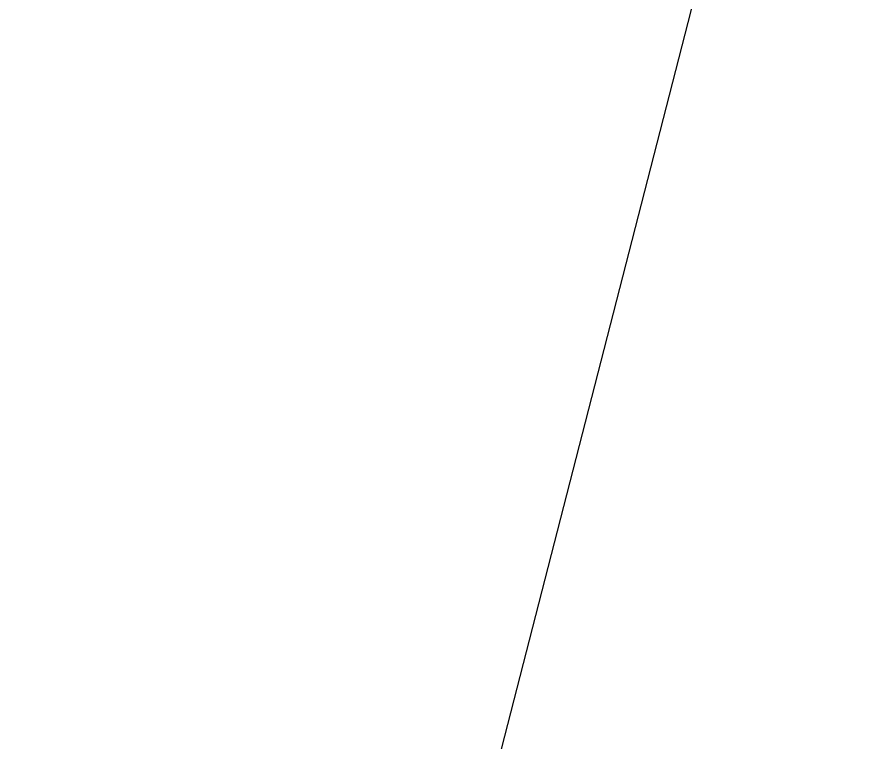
# Model space of a CAD drawing. Header units: metres. Extents: x -1560950 to -1560484, y 42726 to 42890.
# Drawn here: x -1560564.658316 to -1560564.657692, y 42839.333148 to 42839.333681 of the extents above; entities that cross this region are included whole.
import ezdxf

# ---------------------------------------------------------------- set-up
doc = ezdxf.new("R2010")
doc.units = ezdxf.units.M
doc.header["$LTSCALE"] = 750
doc.header["$MEASUREMENT"] = 0
doc.linetypes.add('DASHEDX2', pattern=[1.5, 1, -0.5])
doc.layers.get('0').update_dxf_attribs({"lineweight": 5})
doc.styles.get("Standard").update_dxf_attribs({"font": 'arial.ttf'})

msp = doc.modelspace()

# ---------------------------------------------------------------- hatches: boundary and pattern name
at = {"ltscale": 0.1}
h = msp.add_hatch(color=51, dxfattribs=at)
h.dxf.hatch_style = 1
h.paths.add_polyline_path([(-1560543.54558169, 42835.07006933), (-1560548.85135454, 42836.78298796), (-1560550.78190076, 42838.13877755), (-1560555.14341859, 42840.32903553), (-1560559.86477247, 42846.15161853), (-1560569.82147279, 42854.07455382), (-1560571.90893627, 42856.88437045), (-1560574.55528484, 42860.87754046), (-1560577.20109666, 42866.71841968), (-1560577.58193885, 42867.55916477), (-1560579.15401958, 42871.02968131), (-1560580.84723312, 42874.76045379), (-1560581.06608719, 42875.24202915), (-1560581.28816001, 42875.73068716), (-1560581.49133998, 42876.17777261), (-1560581.73328067, 42876.71014869), (-1560583.03011394, 42879.56375316), (-1560584.51414483, 42885.15104635), (-1560586.48113612, 42885.10783841), (-1560586.01924445, 42882.18639247), (-1560583.43717575, 42873.52239161), (-1560583.25775881, 42873.08961561), (-1560582.22696144, 42870.60320396), (-1560581.23630092, 42868.21360743), (-1560580.93613784, 42867.48957668), (-1560580.61938775, 42866.72553604), (-1560580.30169049, 42865.95921068), (-1560579.66444307, 42864.7165413), (-1560578.72835785, 42862.8911209), (-1560577.15502521, 42859.82303113), (-1560576.6284348, 42859.09655198), (-1560575.12641797, 42857.02438375), (-1560573.72966158, 42855.28143506), (-1560574.67942761, 42854.7040782), (-1560574.68721926, 42854.62471975), (-1560574.68659235, 42854.41012805), (-1560576.28325518, 42852.22872358), (-1560576.42744562, 42852.12788215), (-1560577.1317398, 42851.63424978), (-1560577.06877962, 42851.41418015), (-1560577.50824701, 42850.59253924), (-1560578.6374104, 42850.37951946), (-1560579.07007128, 42846.79481385), (-1560579.61245785, 42843.96165853), (-1560579.62851307, 42843.87779412), (-1560579.64057929, 42843.81476626), (-1560579.64901545, 42843.77069995), (-1560579.65847051, 42843.7213115), (-1560579.66243898, 42843.70496457), (-1560579.66550742, 42843.69232503), (-1560579.66734362, 42843.68476134), (-1560579.66964127, 42843.67529687), (-1560579.79971073, 42843.13951448), (-1560580.08137466, 42842.48078225), (-1560580.59266859, 42841.53919863), (-1560581.03063555, 42840.84422108), (-1560581.47859154, 42840.13339269), (-1560582.0902276, 42839.16283245), (-1560583.01470974, 42837.69583976), (-1560584.7646484, 42834.93843277), (-1560585.92737152, 42833.09981918), (-1560586.25238645, 42832.28238851), (-1560586.26924199, 42832.23999588), (-1560586.32128763, 42832.10909819), (-1560586.59054671, 42831.43189656), (-1560586.78231306, 42830.94959349), (-1560587.10890352, 42830.11617473), (-1560588.005385, 42827.73060206), (-1560588.77392375, 42825.68549005), (-1560590.04627745, 42823.48867804), (-1560590.88802635, 42820.88125092), (-1560591.78018195, 42818.11768245), (-1560592.3523396, 42816.34534943), (-1560592.6029262, 42815.56912472), (-1560593.43697735, 42815.83837928), (-1560594.33903283, 42812.88646642), (-1560594.77853125, 42810.63720148), (-1560596.01253753, 42804.32180424), (-1560597.90196965, 42798.51987331), (-1560598.16590084, 42795.41598649), (-1560598.37211108, 42794.44989511), (-1560599.58512066, 42788.76696641), (-1560600.79905465, 42783.07970685), (-1560601.89014674, 42777.96795946), (-1560600.59703245, 42777.555032), (-1560598.47678438, 42785.55441499), (-1560598.14646718, 42785.82638034), (-1560594.19774996, 42785.89955425), (-1560593.15069075, 42785.91895736), (-1560590.71020385, 42785.81283477), (-1560580.78430696, 42787.41185203), (-1560568.02886327, 42789.6985275), (-1560566.42770527, 42789.98556798), (-1560556.1208536, 42791.44471287), (-1560551.15053743, 42792.1566672), (-1560541.93522608, 42795.33674356), (-1560539.66066966, 42798.32078141), (-1560550.8098785, 42794.71649622), (-1560552.58375535, 42794.14304224), (-1560566.99225284, 42791.80798755), (-1560568.9210322, 42791.41458424), (-1560584.07775018, 42788.8791998), (-1560590.48889352, 42787.58884239), (-1560597.08174327, 42787.64044682), (-1560598.09110124, 42787.49868127), (-1560597.14474911, 42792.36366008), (-1560596.0532485, 42796.57728382), (-1560595.9433622, 42798.30909974), (-1560593.20748087, 42808.31830684), (-1560589.56567292, 42821.12935328), (-1560588.90438761, 42823.54168451), (-1560587.30236235, 42827.00944674), (-1560587.20987624, 42827.2660345), (-1560583.86932209, 42822.83716485), (-1560579.41460576, 42822.23541492), (-1560573.88499558, 42822.77063369), (-1560570.76326511, 42823.31945704), (-1560567.70969242, 42824.64753297), (-1560564.41778959, 42825.90211621), (-1560560.78428221, 42829.09855635), (-1560559.52166267, 42830.16408958), (-1560554.17239413, 42834.29194589), (-1560551.94180725, 42834.05298422), (-1560551.76216536, 42834.05298422), (-1560546.66369, 42832.74258556), (-1560546.07843852, 42831.31404601), (-1560542.22840113, 42830.73685013), (-1560537.42755332, 42827.80137711), (-1560529.7801489, 42824.74829793), (-1560529.55740486, 42827.97005292), (-1560531.61184106, 42828.7853009), (-1560535.4032602, 42830.60857658), (-1560539.20007492, 42832.71451963)])
h.paths.add_polyline_path([(-1560556.37453475, 42836.841676), (-1560563.25128663, 42831.03499521), (-1560566.96490347, 42827.86484292), (-1560570.00047025, 42826.35668396), (-1560577.74134191, 42825.07555822), (-1560579.38534691, 42824.90024771), (-1560580.61275995, 42825.16471597), (-1560582.97892938, 42825.64358114), (-1560586.241279, 42829.95215311), (-1560585.31553087, 42832.4621711), (-1560582.84172755, 42836.19453711), (-1560579.16294911, 42841.5169897), (-1560578.87275886, 42843.73009923), (-1560578.35930074, 42846.5169639), (-1560578.014701, 42848.38732647), (-1560576.64560637, 42850.58133655), (-1560575.85231623, 42851.49278775), (-1560574.04823005, 42853.86614158), (-1560573.21722107, 42854.64198388), (-1560567.53177935, 42849.30176159), (-1560556.60965492, 42837.32507172)], flags=16)
h.paths.add_polyline_path([(-1560589.13310082, 42831.33292295), (-1560591.78202207, 42832.95664571), (-1560593.25283284, 42833.85821609), (-1560595.97725464, 42837.46680553), (-1560596.84304883, 42839.02388032), (-1560600.69573067, 42843.81923555), (-1560602.93602407, 42847.91454938), (-1560603.78185407, 42850.58174088), (-1560606.21307078, 42854.30118882), (-1560606.24900692, 42854.40750817), (-1560608.68822058, 42861.62407716), (-1560611.80712249, 42864.01278532), (-1560613.05504149, 42864.71858005), (-1560613.87522537, 42864.89992314), (-1560616.228485, 42865.91324375), (-1560618.04043537, 42866.69347498), (-1560623.9143728, 42867.76059014), (-1560624.43520869, 42867.98368648), (-1560626.56684486, 42865.59918339), (-1560621.93994893, 42864.5740105), (-1560621.49922771, 42864.23647514), (-1560618.22368663, 42863.28255428), (-1560617.52954954, 42863.03913879), (-1560613.32939346, 42861.28095517), (-1560611.59633561, 42860.04108668), (-1560607.51854036, 42850.67929319), (-1560600.12378232, 42839.34067221), (-1560596.71253076, 42834.81225386), (-1560593.51151263, 42830.7432213), (-1560588.005385, 42827.73060206), (-1560587.10890352, 42830.11617473), (-1560587.02363857, 42830.33376043)])

# ---------------------------------------------------------------- linework, layer by layer
at = {"color": 0}
msp.add_lwpolyline([(-1560564.52755794, 42839.84131109), (-1560564.929797, 42838.27381096)], dxfattribs=at)
at = {"color": 6, "linetype": 'DASHEDX2', "lineweight": 50, "ltscale": 20}
msp.add_circle((-1560584.51414483, 42830.15104635), 55, dxfattribs=at)

# ---------------------------------------------------------------- texts
at = {"color": 0, "insert": (-1560565.54885769, 42839.40081683), "char_height": 0.4, "width": 1.2064897936, "attachment_point": 1}
msp.add_mtext('135', dxfattribs=at)

doc.saveas('drawing.dxf')
